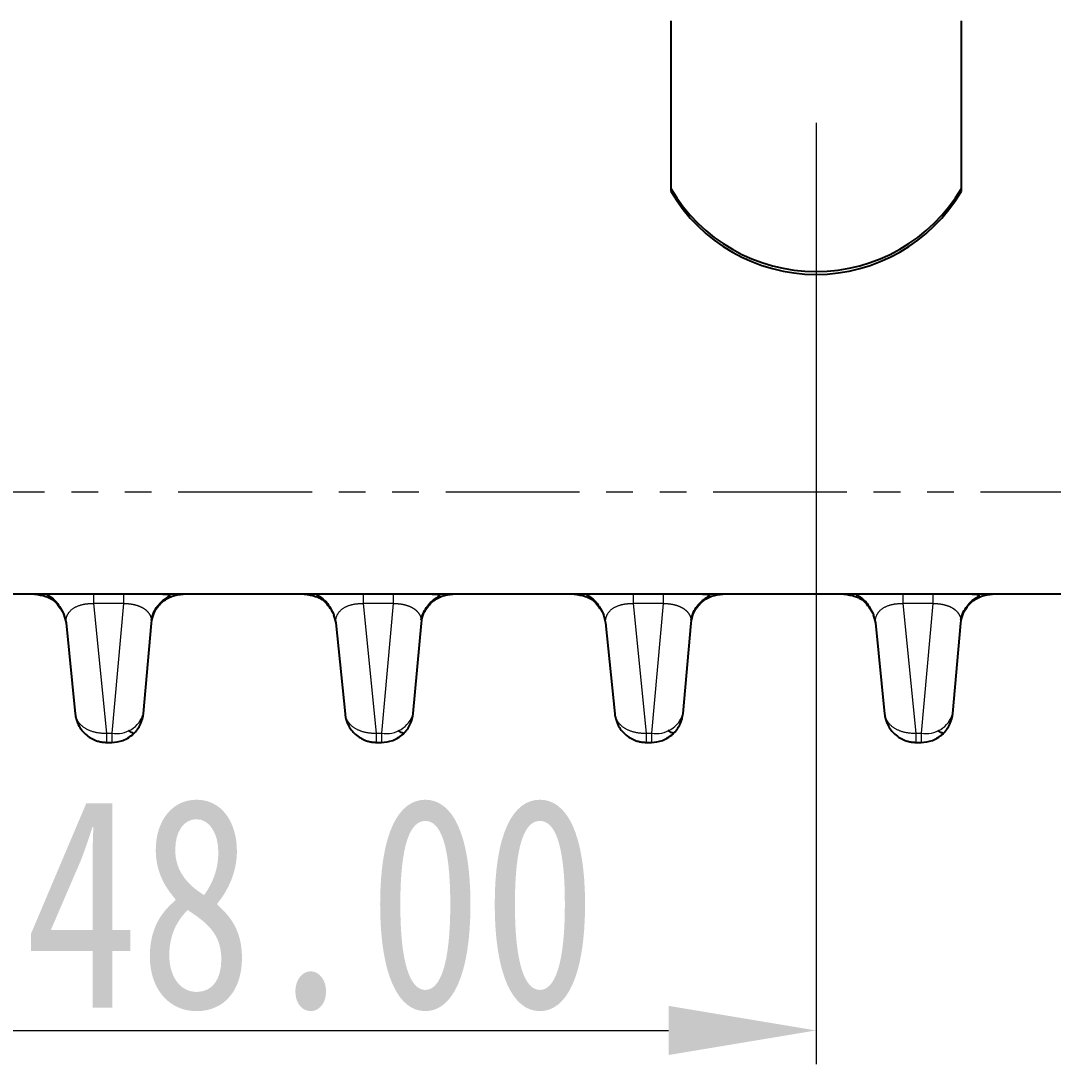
# Model space of a CAD drawing. Header units: millimetres. Extents: x 2028 to 3302, y -96 to 792.
# Drawn here: x 2391.07 to 2440.09, y 46.47 to 96.02 of the extents above; entities that cross this region are included whole.
import ezdxf

# ---------------------------------------------------------------- set-up
doc = ezdxf.new("R2010")
doc.units = ezdxf.units.MM
doc.linetypes.add('PHANTOM', pattern=[12.7, 6.35, -1.27, 1.27, -1.27, 1.27, -1.27])
doc.layers.get('0').update_dxf_attribs({"linetype": 'CONTINUOUS'})
doc.layers.get('Defpoints').update_dxf_attribs({"linetype": 'CONTINUOUS'})
doc.styles.get("Standard").update_dxf_attribs({"font": '', "width": 0.8})
doc.styles.get('Standard').set_extended_font_data('SimSun')
doc.dimstyles.new('111', dxfattribs={"dimtxt": 10, "dimasz": 7, "dimexe": 1.6, "dimexo": 0.8, "dimgap": 1, "dimtad": 1, "dimzin": 0, "dimdsep": 46, "dimtxsty": 'Standard', "dimcen": 0, "dimclrd": 3, "dimclre": 3, "dimclrt": 3, "dimadec": 0, "dimazin": 0, "dimtfac": 1, "dimtofl": 0, "dimtmove": 0, "dimatfit": 3, "dimfxl": 1, "dimtolj": 1, "dimlwd": 9, "dimlwe": 9, "dimarcsym": 0})
doc.dimstyles.new('111$3', dxfattribs={"dimtxt": 10, "dimasz": 7, "dimexe": 1.6, "dimexo": 0.8, "dimgap": 1, "dimtad": 1, "dimtih": 1, "dimtoh": 1, "dimzin": 0, "dimdsep": 46, "dimtxsty": 'Standard', "dimcen": 0, "dimclrd": 3, "dimclre": 3, "dimclrt": 3, "dimadec": 0, "dimazin": 0, "dimtfac": 1, "dimtmove": 0, "dimatfit": 3, "dimfxl": 1, "dimtolj": 1, "dimlwd": 9, "dimlwe": 9, "dimarcsym": 0})

# ---------------------------------------------------------------- blocks, each defined once
blk = doc.blocks.new('*D52')
at = {"color": 3, "lineweight": 9, "transparency": 16777216}
for p, q in [((2428.833, 91.182), (2428.833, 46.466)), ((2380.833, 90.557), (2380.833, 46.466)), ((2387.833, 48.066), (2421.833, 48.066))]:
    blk.add_line(p, q, dxfattribs=at)
at = {"color": 3, "lineweight": 18, "transparency": 16777216}
for points in [[(2387.833, 49.233), (2387.833, 46.9), (2380.833, 48.066)], [(2421.833, 49.233), (2421.833, 46.9), (2428.833, 48.066)]]:
    blk.add_solid(points, dxfattribs=at)
at = {"layer": 'Defpoints', "color": 0, "lineweight": 18, "transparency": 16777216}
for p in [(2428.833, 91.982), (2380.833, 91.357), (2428.833, 48.066)]:
    blk.add_point(p, dxfattribs=at)
at = {"color": 3, "lineweight": 18, "transparency": 16777216, "insert": (2404.833, 54.066), "char_height": 10, "attachment_point": 5}
blk.add_mtext('\\A1;48.00', dxfattribs=at)
blk = doc.blocks.new('*D54')
at = {"color": 3, "lineweight": 9, "transparency": 16777216}
for p, q in [((2309.777, 127.519), (2293.45, 104.249)), ((2383.133, 127.519), (2309.777, 127.519)), ((2280.236, 85.418), (2289.429, 98.519)), ((2276.216, 79.688), (2272.195, 73.958))]:
    blk.add_line(p, q, dxfattribs=at)
at = {"color": 3, "lineweight": 18, "transparency": 16777216}
for points in [[(2292.495, 104.919), (2294.405, 103.579), (2289.429, 98.519)], [(2275.261, 80.358), (2277.171, 79.018), (2280.236, 85.418)]]:
    blk.add_solid(points, dxfattribs=at)
at = {"layer": 'Defpoints', "color": 0, "lineweight": 18, "transparency": 16777216}
for p in [(2289.429, 98.519), (2280.236, 85.418)]:
    blk.add_point(p, dxfattribs=at)
at = {"color": 3, "lineweight": 18, "transparency": 16777216, "insert": (2346.955, 140.046), "char_height": 10, "attachment_point": 5}
blk.add_mtext('\\A1;4-φ16.00\\S+0.2^ +0.1;', dxfattribs=at)

msp = doc.modelspace()

# ---------------------------------------------------------------- linework, layer by layer
at = {"color": 7, "linetype": 'Continuous', "lineweight": 25}
for p, q in [((2421.933, 96.021), (2421.933, 87.929)), ((2435.733, 87.929), (2435.733, 96.021)), ((2468.396, 68.784), (2245.27, 68.784)), ((2393.103, 67.804), (2393.213, 67.428)), ((2393.213, 67.428), (2393.648, 63.106)), ((2396.887, 63.122), (2397.273, 67.412)), ((2405.917, 67.804), (2406.027, 67.428)), ((2406.027, 67.428), (2406.462, 63.106)), ((2409.701, 63.122), (2410.087, 67.412)), ((2418.731, 67.802), (2418.84, 67.428)), ((2418.84, 67.428), (2419.276, 63.106)), ((2422.514, 63.122), (2422.901, 67.412)), ((2431.544, 67.804), (2431.654, 67.428)), ((2431.654, 67.428), (2432.089, 63.106)), ((2435.328, 63.122), (2435.715, 67.412)), ((2395.148, 61.749), (2395.386, 61.749)), ((2407.962, 61.749), (2408.199, 61.749)), ((2420.776, 61.749), (2421.013, 61.749)), ((2433.589, 61.749), (2433.827, 61.749))]:
    msp.add_line(p, q, dxfattribs=at)
at = {"color": 7, "linetype": 'PHANTOM', "lineweight": 18}
for p, q in [((2468.396, 73.634), (2245.27, 73.634)), ((2394.528, 68.343), (2394.528, 68.784)), ((2407.342, 68.343), (2407.342, 68.784)), ((2420.156, 68.343), (2420.156, 68.784)), ((2432.97, 68.343), (2432.97, 68.784)), ((2395.94, 68.343), (2394.528, 68.343)), ((2395.148, 62.191), (2394.528, 68.343)), ((2395.94, 68.343), (2395.386, 62.191)), ((2408.753, 68.343), (2407.342, 68.343)), ((2407.962, 62.191), (2407.342, 68.343)), ((2408.753, 68.343), (2408.199, 62.191)), ((2421.567, 68.343), (2420.156, 68.343)), ((2420.776, 62.191), (2420.156, 68.343)), ((2421.567, 68.343), (2421.013, 62.191)), ((2434.381, 68.343), (2432.97, 68.343)), ((2433.589, 62.191), (2432.97, 68.343)), ((2434.381, 68.343), (2433.827, 62.191)), ((2395.148, 62.191), (2395.386, 62.191)), ((2407.962, 62.191), (2408.199, 62.191)), ((2420.776, 62.191), (2421.013, 62.191)), ((2433.589, 62.191), (2433.827, 62.191))]:
    msp.add_line(p, q, dxfattribs=at)
at = {"color": 7, "linetype": 'Continuous', "lineweight": 25}
for centre in [(2428.833, 92.116), (2428.833, 91.982)]:
    msp.add_arc(centre, 8.002, 210.4284, 329.5716, dxfattribs=at)
at = {"color": 7, "linetype": 'PHANTOM', "lineweight": 18}
for centre, start, end in [((2395.625, 63.482), 259.5092, 344.0801), ((2408.438, 63.482), 259.5093, 344.0799), ((2421.252, 63.482), 259.5094, 344.0798), ((2434.066, 63.482), 259.509, 344.0804)]:
    msp.add_arc(centre, 1.313, start, end, dxfattribs=at)
at = {"color": 7, "linetype": 'Continuous', "lineweight": 25}
for points, knots in [([(2391.713, 68.784), (2391.896, 68.764), (2392.263, 68.722), (2392.705, 68.462), (2392.876, 68.208), (2392.944, 68.107)], [0, 0, 0, 0, 0.37623, 0.752459, 1, 1, 1, 1]), ([(2392.837, 68.784), (2392.641, 68.785), (2392.398, 68.786), (2392.295, 68.782), (2392.295, 68.769), (2392.437, 68.698), (2392.806, 68.424), (2393.012, 68.024), (2393.125, 67.805)], [0, 0, 0, 0, 0.231302, 0.2862253, 0.3529135, 0.5220111, 0.7386702, 1, 1, 1, 1]), ([(2397.267, 67.562), (2397.301, 67.687), (2397.364, 67.927), (2397.552, 68.226), (2397.758, 68.448), (2397.951, 68.594), (2398.094, 68.681), (2398.183, 68.74), (2398.1, 68.761), (2397.903, 68.782), (2397.653, 68.784), (2397.452, 68.784), (2397.436, 68.784)], [0, 0, 0, 0, 0.094152, 0.182021, 0.261444, 0.333399, 0.401703, 0.471604, 0.627006, 0.79719, 0.983552, 1, 1, 1, 1]), ([(2397.273, 67.412), (2397.289, 67.581), (2397.334, 67.759), (2397.497, 68.098), (2397.614, 68.258), (2397.902, 68.521), (2398.072, 68.624), (2398.424, 68.755), (2398.605, 68.784), (2398.775, 68.784)], [0, 0, 0, 0, 0.25, 0.25, 0.5, 0.5, 0.75, 0.75, 1, 1, 1, 1]), ([(2404.527, 68.784), (2404.71, 68.764), (2405.077, 68.722), (2405.519, 68.462), (2405.69, 68.208), (2405.758, 68.107)], [0, 0, 0, 0, 0.376229, 0.752459, 1, 1, 1, 1]), ([(2405.65, 68.784), (2405.454, 68.785), (2405.212, 68.786), (2405.109, 68.782), (2405.109, 68.769), (2405.25, 68.698), (2405.619, 68.424), (2405.826, 68.024), (2405.939, 67.805)], [0, 0, 0, 0, 0.231302, 0.286226, 0.352914, 0.522011, 0.738671, 1, 1, 1, 1]), ([(2410.081, 67.562), (2410.114, 67.687), (2410.178, 67.927), (2410.366, 68.226), (2410.572, 68.448), (2410.765, 68.594), (2410.908, 68.681), (2410.996, 68.74), (2410.914, 68.761), (2410.717, 68.782), (2410.467, 68.784), (2410.266, 68.784), (2410.25, 68.784)], [0, 0, 0, 0, 0.094152, 0.182021, 0.261444, 0.333399, 0.401702, 0.471604, 0.627005, 0.797189, 0.983551, 1, 1, 1, 1]), ([(2410.087, 67.412), (2410.102, 67.581), (2410.148, 67.759), (2410.31, 68.098), (2410.428, 68.258), (2410.716, 68.521), (2410.885, 68.624), (2411.238, 68.755), (2411.419, 68.784), (2411.589, 68.784)], [0, 0, 0, 0, 0.25, 0.25, 0.5, 0.5, 0.75, 0.75, 1, 1, 1, 1]), ([(2417.34, 68.784), (2417.524, 68.764), (2417.891, 68.722), (2418.333, 68.462), (2418.504, 68.208), (2418.572, 68.107)], [0, 0, 0, 0, 0.3762224, 0.7524436, 1, 1, 1, 1]), ([(2418.464, 68.784), (2418.268, 68.785), (2418.025, 68.786), (2417.923, 68.782), (2417.923, 68.769), (2418.065, 68.698), (2418.434, 68.424), (2418.64, 68.023), (2418.753, 67.803)], [0, 0, 0, 0, 0.231243, 0.286155, 0.352835, 0.521934, 0.738625, 1, 1, 1, 1]), ([(2422.895, 67.562), (2422.928, 67.687), (2422.992, 67.927), (2423.179, 68.226), (2423.386, 68.448), (2423.578, 68.594), (2423.722, 68.681), (2423.81, 68.74), (2423.727, 68.761), (2423.53, 68.782), (2423.281, 68.784), (2423.08, 68.784), (2423.063, 68.784)], [0, 0, 0, 0, 0.094152, 0.182021, 0.261444, 0.333399, 0.401702, 0.471604, 0.627005, 0.797189, 0.983551, 1, 1, 1, 1]), ([(2422.901, 67.412), (2422.916, 67.581), (2422.962, 67.759), (2423.124, 68.098), (2423.241, 68.258), (2423.529, 68.521), (2423.699, 68.624), (2424.051, 68.755), (2424.233, 68.784), (2424.402, 68.784)], [0, 0, 0, 0, 0.25, 0.25, 0.5, 0.5, 0.75, 0.75, 1, 1, 1, 1]), ([(2430.154, 68.784), (2430.338, 68.764), (2430.705, 68.722), (2431.147, 68.462), (2431.317, 68.208), (2431.385, 68.107)], [0, 0, 0, 0, 0.376231, 0.752459, 1, 1, 1, 1]), ([(2431.278, 68.784), (2431.082, 68.785), (2430.839, 68.786), (2430.737, 68.782), (2430.737, 68.769), (2430.878, 68.698), (2431.247, 68.424), (2431.453, 68.024), (2431.566, 67.805)], [0, 0, 0, 0, 0.2313021, 0.2862252, 0.3529134, 0.5220111, 0.7386707, 1, 1, 1, 1]), ([(2435.709, 67.562), (2435.742, 67.687), (2435.806, 67.927), (2435.993, 68.226), (2436.2, 68.448), (2436.392, 68.594), (2436.535, 68.681), (2436.624, 68.74), (2436.541, 68.761), (2436.344, 68.782), (2436.095, 68.784), (2435.893, 68.784), (2435.877, 68.784)], [0, 0, 0, 0, 0.094152, 0.182021, 0.261444, 0.3334, 0.401703, 0.471605, 0.627006, 0.79719, 0.983553, 1, 1, 1, 1]), ([(2435.715, 67.412), (2435.73, 67.581), (2435.775, 67.759), (2435.938, 68.098), (2436.055, 68.258), (2436.343, 68.521), (2436.513, 68.624), (2436.865, 68.755), (2437.047, 68.784), (2437.216, 68.784)], [0, 0, 0, 0, 0.25, 0.25, 0.5, 0.5, 0.75, 0.75, 1, 1, 1, 1]), ([(2393.648, 63.106), (2393.653, 63.065), (2393.663, 62.985), (2393.689, 62.872), (2393.72, 62.77), (2393.755, 62.678), (2393.823, 62.529), (2393.94, 62.34), (2394.138, 62.126), (2394.365, 61.958), (2394.594, 61.849), (2394.796, 61.787), (2394.972, 61.755), (2395.09, 61.751), (2395.148, 61.749)], [0, 0, 0, 0, 0.055928, 0.108343, 0.156902, 0.201336, 0.241445, 0.377985, 0.500043, 0.634801, 0.758643, 0.840956, 0.921212, 1, 1, 1, 1]), ([(2395.386, 61.749), (2395.556, 61.749), (2395.739, 61.779), (2396.092, 61.912), (2396.262, 62.015), (2396.549, 62.279), (2396.666, 62.439), (2396.827, 62.777), (2396.872, 62.954), (2396.887, 63.122)], [0, 0, 0, 0, 0.25, 0.25, 0.5, 0.5, 0.75, 0.75, 1, 1, 1, 1]), ([(2406.462, 63.106), (2406.467, 63.065), (2406.477, 62.985), (2406.503, 62.872), (2406.534, 62.77), (2406.569, 62.678), (2406.636, 62.529), (2406.754, 62.34), (2406.952, 62.126), (2407.179, 61.958), (2407.407, 61.849), (2407.61, 61.787), (2407.786, 61.755), (2407.904, 61.751), (2407.962, 61.749)], [0, 0, 0, 0, 0.055928, 0.108343, 0.156902, 0.201336, 0.241445, 0.377985, 0.500043, 0.634801, 0.758643, 0.840956, 0.921212, 1, 1, 1, 1]), ([(2408.199, 61.749), (2408.37, 61.749), (2408.552, 61.779), (2408.906, 61.912), (2409.076, 62.015), (2409.363, 62.279), (2409.479, 62.439), (2409.641, 62.777), (2409.686, 62.954), (2409.701, 63.122)], [0, 0, 0, 0, 0.25, 0.25, 0.5, 0.5, 0.75, 0.75, 1, 1, 1, 1]), ([(2419.276, 63.106), (2419.281, 63.065), (2419.291, 62.985), (2419.317, 62.872), (2419.348, 62.77), (2419.383, 62.678), (2419.45, 62.529), (2419.567, 62.34), (2419.765, 62.126), (2419.993, 61.958), (2420.221, 61.849), (2420.424, 61.787), (2420.6, 61.755), (2420.717, 61.751), (2420.776, 61.749)], [0, 0, 0, 0, 0.055928, 0.108343, 0.156902, 0.201336, 0.241445, 0.377985, 0.500043, 0.634801, 0.758643, 0.840956, 0.921212, 1, 1, 1, 1]), ([(2421.013, 61.749), (2421.184, 61.749), (2421.366, 61.779), (2421.719, 61.912), (2421.889, 62.015), (2422.177, 62.279), (2422.293, 62.439), (2422.454, 62.777), (2422.499, 62.954), (2422.514, 63.122)], [0, 0, 0, 0, 0.25, 0.25, 0.5, 0.5, 0.75, 0.75, 1, 1, 1, 1]), ([(2432.089, 63.106), (2432.094, 63.065), (2432.104, 62.985), (2432.13, 62.872), (2432.161, 62.77), (2432.196, 62.678), (2432.264, 62.529), (2432.381, 62.34), (2432.579, 62.126), (2432.807, 61.958), (2433.035, 61.849), (2433.238, 61.787), (2433.414, 61.755), (2433.531, 61.751), (2433.589, 61.749)], [0, 0, 0, 0, 0.055928, 0.108343, 0.156902, 0.201336, 0.241445, 0.377985, 0.500043, 0.634801, 0.758643, 0.840956, 0.921212, 1, 1, 1, 1]), ([(2433.827, 61.749), (2433.997, 61.749), (2434.18, 61.779), (2434.533, 61.912), (2434.703, 62.015), (2434.99, 62.279), (2435.107, 62.439), (2435.268, 62.777), (2435.313, 62.954), (2435.328, 63.122)], [0, 0, 0, 0, 0.25, 0.25, 0.5, 0.5, 0.75, 0.75, 1, 1, 1, 1]), ([(2396.125, 61.947), (2396.187, 61.983), (2396.274, 62.035), (2396.359, 62.108), (2396.397, 62.147), (2396.413, 62.172), (2396.408, 62.19), (2396.336, 62.198), (2396.242, 62.265), (2396.173, 62.313)], [0, 0, 0, 0, 0.183612, 0.25876, 0.319365, 0.375294, 0.435724, 0.587149, 1, 1, 1, 1]), ([(2408.939, 61.947), (2409, 61.983), (2409.088, 62.035), (2409.173, 62.108), (2409.211, 62.147), (2409.226, 62.172), (2409.221, 62.19), (2409.15, 62.198), (2409.056, 62.265), (2408.987, 62.313)], [0, 0, 0, 0, 0.183612, 0.25876, 0.319365, 0.375294, 0.435724, 0.587149, 1, 1, 1, 1]), ([(2421.752, 61.947), (2421.814, 61.983), (2421.901, 62.035), (2421.986, 62.108), (2422.025, 62.147), (2422.04, 62.172), (2422.035, 62.19), (2421.964, 62.198), (2421.87, 62.265), (2421.801, 62.313)], [0, 0, 0, 0, 0.183614, 0.258762, 0.319366, 0.375294, 0.435724, 0.587149, 1, 1, 1, 1]), ([(2434.566, 61.947), (2434.628, 61.983), (2434.715, 62.035), (2434.8, 62.108), (2434.838, 62.147), (2434.854, 62.172), (2434.849, 62.19), (2434.778, 62.198), (2434.683, 62.265), (2434.615, 62.313)], [0, 0, 0, 0, 0.183609, 0.258757, 0.319365, 0.375293, 0.435724, 0.587149, 1, 1, 1, 1])]:
    msp.add_open_spline(points, degree=3, knots=knots, dxfattribs=at)
at = {"color": 7, "linetype": 'PHANTOM', "lineweight": 18}
for points, knots in [([(2395.94, 68.784), (2395.94, 68.784), (2395.94, 68.74), (2395.94, 68.582), (2395.94, 68.47), (2395.94, 68.343)], [0, 0, 0, 0, 0.5, 0.5, 1, 1, 1, 1]), ([(2408.753, 68.784), (2408.753, 68.784), (2408.753, 68.74), (2408.753, 68.582), (2408.753, 68.47), (2408.753, 68.343)], [0, 0, 0, 0, 0.5, 0.5, 1, 1, 1, 1]), ([(2421.567, 68.784), (2421.567, 68.784), (2421.567, 68.74), (2421.567, 68.582), (2421.567, 68.47), (2421.567, 68.343)], [0, 0, 0, 0, 0.5, 0.5, 1, 1, 1, 1]), ([(2434.381, 68.784), (2434.381, 68.784), (2434.381, 68.74), (2434.381, 68.582), (2434.381, 68.47), (2434.381, 68.343)], [0, 0, 0, 0, 0.5, 0.5, 1, 1, 1, 1]), ([(2393.213, 67.428), (2393.202, 67.536), (2393.215, 67.643), (2393.294, 67.849), (2393.361, 67.949), (2393.564, 68.13), (2393.702, 68.211), (2393.974, 68.296), (2394.076, 68.318), (2394.294, 68.345), (2394.411, 68.349), (2394.528, 68.343)], [0, 0, 0, 0, 0.25, 0.25, 0.5, 0.5, 0.75, 0.75, 0.875, 0.875, 1, 1, 1, 1]), ([(2395.94, 68.343), (2395.962, 68.343), (2396.029, 68.345), (2396.162, 68.341), (2396.333, 68.322), (2396.508, 68.284), (2396.665, 68.234), (2396.803, 68.173), (2396.906, 68.115), (2397.008, 68.04), (2397.105, 67.946), (2397.192, 67.822), (2397.249, 67.689), (2397.278, 67.552), (2397.275, 67.459), (2397.273, 67.412)], [0, 0, 0, 0, 0.018418, 0.054818, 0.110407, 0.169555, 0.233554, 0.301951, 0.373637, 0.419408, 0.522991, 0.639216, 0.757995, 0.878474, 1, 1, 1, 1]), ([(2406.027, 67.428), (2406.016, 67.536), (2406.028, 67.643), (2406.108, 67.849), (2406.175, 67.949), (2406.378, 68.13), (2406.516, 68.211), (2406.788, 68.296), (2406.889, 68.318), (2407.108, 68.345), (2407.225, 68.349), (2407.342, 68.343)], [0, 0, 0, 0, 0.25, 0.25, 0.5, 0.5, 0.75, 0.75, 0.875, 0.875, 1, 1, 1, 1]), ([(2408.753, 68.343), (2408.776, 68.343), (2408.842, 68.345), (2408.976, 68.341), (2409.147, 68.322), (2409.321, 68.284), (2409.479, 68.234), (2409.616, 68.173), (2409.72, 68.115), (2409.822, 68.04), (2409.919, 67.946), (2410.006, 67.822), (2410.063, 67.689), (2410.092, 67.552), (2410.089, 67.459), (2410.087, 67.412)], [0, 0, 0, 0, 0.018418, 0.054818, 0.110407, 0.169555, 0.233554, 0.301951, 0.373637, 0.419408, 0.522991, 0.639216, 0.757995, 0.878474, 1, 1, 1, 1]), ([(2418.84, 67.428), (2418.829, 67.536), (2418.842, 67.643), (2418.922, 67.849), (2418.988, 67.949), (2419.192, 68.13), (2419.33, 68.211), (2419.602, 68.296), (2419.703, 68.318), (2419.921, 68.345), (2420.038, 68.349), (2420.156, 68.343)], [0, 0, 0, 0, 0.25, 0.25, 0.5, 0.5, 0.75, 0.75, 0.875, 0.875, 1, 1, 1, 1]), ([(2421.567, 68.343), (2421.59, 68.343), (2421.656, 68.345), (2421.79, 68.341), (2421.961, 68.322), (2422.135, 68.284), (2422.292, 68.234), (2422.43, 68.173), (2422.533, 68.115), (2422.635, 68.04), (2422.733, 67.946), (2422.82, 67.822), (2422.877, 67.689), (2422.906, 67.552), (2422.903, 67.459), (2422.901, 67.412)], [0, 0, 0, 0, 0.018418, 0.054818, 0.110407, 0.169555, 0.233554, 0.301951, 0.373637, 0.419408, 0.522991, 0.639216, 0.757995, 0.878474, 1, 1, 1, 1]), ([(2431.654, 67.428), (2431.643, 67.536), (2431.656, 67.643), (2431.735, 67.849), (2431.802, 67.949), (2432.006, 68.13), (2432.144, 68.211), (2432.416, 68.296), (2432.517, 68.318), (2432.735, 68.345), (2432.852, 68.349), (2432.97, 68.343)], [0, 0, 0, 0, 0.25, 0.25, 0.5, 0.5, 0.75, 0.75, 0.875, 0.875, 1, 1, 1, 1]), ([(2434.381, 68.343), (2434.403, 68.343), (2434.47, 68.345), (2434.603, 68.341), (2434.774, 68.322), (2434.949, 68.284), (2435.106, 68.234), (2435.244, 68.173), (2435.347, 68.115), (2435.449, 68.04), (2435.546, 67.946), (2435.633, 67.822), (2435.69, 67.689), (2435.72, 67.552), (2435.716, 67.459), (2435.715, 67.412)], [0, 0, 0, 0, 0.018418, 0.054818, 0.110407, 0.169555, 0.233554, 0.301951, 0.373637, 0.419408, 0.522991, 0.639216, 0.757995, 0.878474, 1, 1, 1, 1]), ([(2393.648, 63.106), (2393.661, 62.974), (2393.71, 62.845), (2393.872, 62.613), (2393.986, 62.509), (2394.261, 62.341), (2394.422, 62.277), (2394.772, 62.197), (2394.96, 62.181), (2395.148, 62.191)], [0, 0, 0, 0, 0.25, 0.25, 0.5, 0.5, 0.75, 0.75, 1, 1, 1, 1]), ([(2406.462, 63.106), (2406.475, 62.974), (2406.524, 62.845), (2406.686, 62.613), (2406.799, 62.509), (2407.074, 62.341), (2407.236, 62.277), (2407.586, 62.197), (2407.774, 62.181), (2407.962, 62.191)], [0, 0, 0, 0, 0.25, 0.25, 0.5, 0.5, 0.75, 0.75, 1, 1, 1, 1]), ([(2419.276, 63.106), (2419.289, 62.974), (2419.338, 62.845), (2419.5, 62.613), (2419.613, 62.509), (2419.888, 62.341), (2420.05, 62.277), (2420.4, 62.197), (2420.588, 62.181), (2420.776, 62.191)], [0, 0, 0, 0, 0.25, 0.25, 0.5, 0.5, 0.75, 0.75, 1, 1, 1, 1]), ([(2432.089, 63.106), (2432.103, 62.974), (2432.152, 62.845), (2432.314, 62.613), (2432.427, 62.509), (2432.702, 62.341), (2432.864, 62.277), (2433.213, 62.197), (2433.401, 62.181), (2433.589, 62.191)], [0, 0, 0, 0, 0.25, 0.25, 0.5, 0.5, 0.75, 0.75, 1, 1, 1, 1]), ([(2395.148, 61.749), (2395.148, 61.75), (2395.148, 61.752), (2395.148, 61.766), (2395.148, 61.786), (2395.148, 61.81), (2395.148, 61.836), (2395.148, 61.876), (2395.148, 61.93), (2395.148, 62.008), (2395.148, 62.076), (2395.148, 62.132), (2395.148, 62.161), (2395.148, 62.176), (2395.148, 62.183), (2395.148, 62.187), (2395.148, 62.189), (2395.148, 62.19), (2395.148, 62.191)], [0, 0, 0, 0, 0.105189, 0.201784, 0.28959, 0.368538, 0.438656, 0.500036, 0.648023, 0.752423, 0.877087, 0.938799, 0.969468, 0.984751, 0.99238, 0.996191, 0.998096, 1, 1, 1, 1]), ([(2395.386, 62.191), (2395.385, 62.162), (2395.385, 62.105), (2395.385, 62.029), (2395.385, 61.961), (2395.385, 61.903), (2395.385, 61.854), (2395.385, 61.815), (2395.385, 61.785), (2395.385, 61.764), (2395.385, 61.752), (2395.385, 61.75), (2395.386, 61.749)], [0, 0, 0, 0, 0.105066, 0.20993, 0.314213, 0.417546, 0.51958, 0.619988, 0.718476, 0.814783, 0.908686, 1, 1, 1, 1]), ([(2407.962, 61.749), (2407.962, 61.75), (2407.962, 61.752), (2407.962, 61.766), (2407.962, 61.786), (2407.962, 61.81), (2407.962, 61.836), (2407.962, 61.876), (2407.962, 61.93), (2407.962, 62.008), (2407.962, 62.076), (2407.962, 62.132), (2407.962, 62.161), (2407.962, 62.176), (2407.962, 62.183), (2407.962, 62.187), (2407.962, 62.189), (2407.962, 62.19), (2407.962, 62.191)], [0, 0, 0, 0, 0.10519, 0.201786, 0.289592, 0.36854, 0.438657, 0.500036, 0.648023, 0.752423, 0.877087, 0.938799, 0.969468, 0.984751, 0.99238, 0.996191, 0.998096, 1, 1, 1, 1]), ([(2408.199, 62.191), (2408.199, 62.162), (2408.199, 62.105), (2408.199, 62.029), (2408.199, 61.961), (2408.199, 61.903), (2408.199, 61.854), (2408.199, 61.815), (2408.199, 61.785), (2408.199, 61.764), (2408.199, 61.752), (2408.199, 61.75), (2408.199, 61.749)], [0, 0, 0, 0, 0.105066, 0.20993, 0.314213, 0.417546, 0.51958, 0.619988, 0.718476, 0.814783, 0.908686, 1, 1, 1, 1]), ([(2420.776, 61.749), (2420.775, 61.749), (2420.775, 61.794), (2420.775, 61.952), (2420.775, 62.064), (2420.776, 62.191)], [0, 0, 0, 0, 0.5, 0.5, 1, 1, 1, 1]), ([(2421.013, 62.191), (2421.013, 62.162), (2421.013, 62.105), (2421.013, 62.029), (2421.013, 61.961), (2421.013, 61.903), (2421.013, 61.854), (2421.013, 61.815), (2421.013, 61.785), (2421.013, 61.764), (2421.013, 61.752), (2421.013, 61.75), (2421.013, 61.749)], [0, 0, 0, 0, 0.105066, 0.20993, 0.314213, 0.417546, 0.51958, 0.619988, 0.718476, 0.814783, 0.908686, 1, 1, 1, 1]), ([(2433.589, 61.749), (2433.589, 61.75), (2433.589, 61.752), (2433.589, 61.766), (2433.589, 61.786), (2433.589, 61.81), (2433.589, 61.836), (2433.589, 61.876), (2433.589, 61.93), (2433.589, 62.008), (2433.589, 62.076), (2433.589, 62.132), (2433.589, 62.161), (2433.589, 62.176), (2433.589, 62.183), (2433.589, 62.187), (2433.589, 62.189), (2433.589, 62.19), (2433.589, 62.191)], [0, 0, 0, 0, 0.105189, 0.201784, 0.28959, 0.368538, 0.438656, 0.500036, 0.648021, 0.752423, 0.877087, 0.938799, 0.969468, 0.984751, 0.99238, 0.996191, 0.998096, 1, 1, 1, 1]), ([(2433.827, 62.191), (2433.827, 62.162), (2433.827, 62.105), (2433.827, 62.029), (2433.826, 61.961), (2433.826, 61.903), (2433.826, 61.854), (2433.826, 61.815), (2433.826, 61.785), (2433.827, 61.764), (2433.827, 61.752), (2433.827, 61.75), (2433.827, 61.749)], [0, 0, 0, 0, 0.105066, 0.20993, 0.314213, 0.417546, 0.51958, 0.619988, 0.718476, 0.814783, 0.908686, 1, 1, 1, 1])]:
    msp.add_open_spline(points, degree=3, knots=knots, dxfattribs=at)

# ---------------------------------------------------------------- dimensions: what is measured, and where the dimension line sits
at = {"color": 6, "lineweight": 18}
dim = msp.add_diameter_dim_2p(p1=(2280.236, 85.418), p2=(2289.429, 98.519), dimstyle='111$3', override={"dimgap": 1, "dimpost": '4-φ<>', "dimtol": 1, "dimlim": 0, "dimtp": 0.2, "dimtm": -0.1}, dxfattribs=at)
dim.commit()
dim.dimension.update_dxf_attribs({"geometry": '*D54', "text_midpoint": (2346.955, 127.519), "dimtype": 163})
dim = msp.add_linear_dim(base=(2428.833, 48.066), p1=(2380.833, 91.357), p2=(2428.833, 91.982), dimstyle='111', dxfattribs=at)
dim.commit()
dim.dimension.update_dxf_attribs({"geometry": '*D52', "text_midpoint": (2404.833, 54.066)})

doc.saveas('drawing.dxf')
